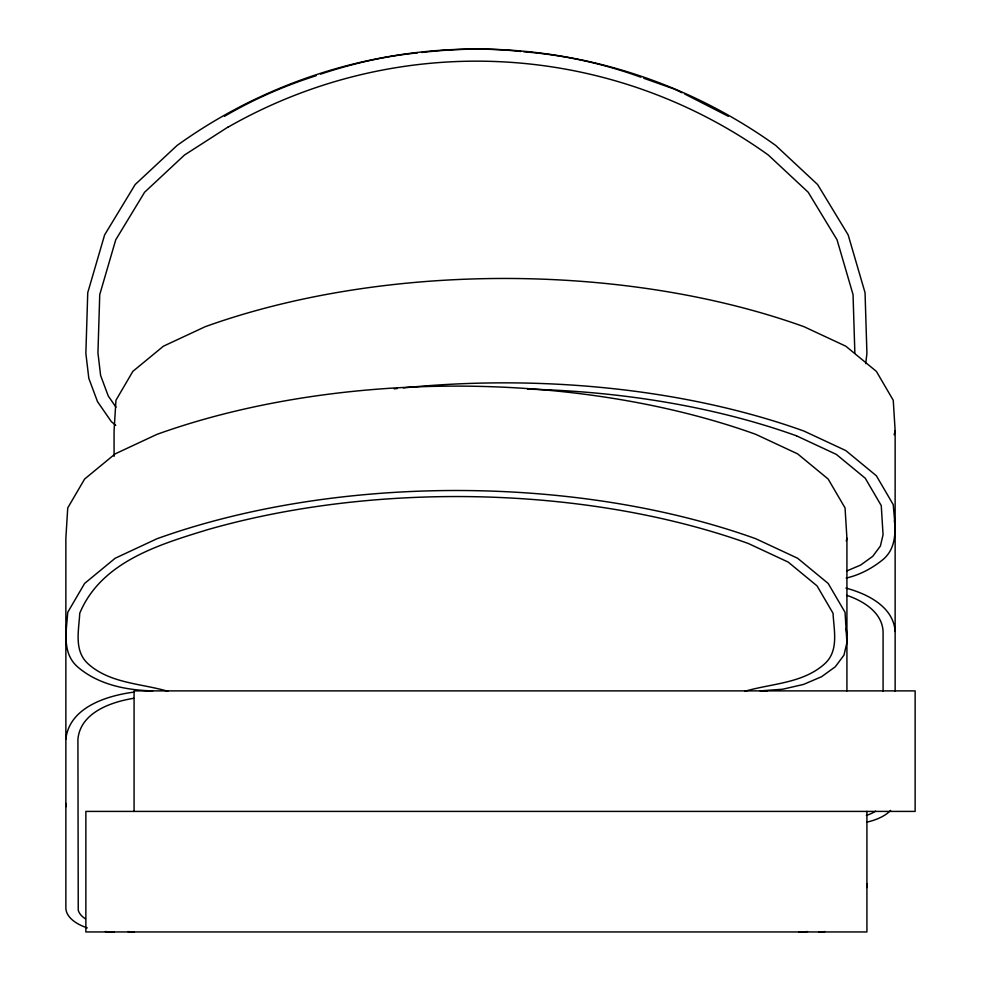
<?xml version="1.0" encoding="UTF-8"?>
<svg xmlns="http://www.w3.org/2000/svg" width="981" height="981" viewBox="0 0 981 981"><rect width="100%" height="100%" fill="white"/><g stroke="black" fill="none" stroke-linecap="round" stroke-linejoin="round"><path stroke-width="1.47" d="M65.862 634.707L66.156 632.193M65.862 739.098C69.43 707.129 107.125 695.554 134.36 692.059M865.708 363.657L866.922 353.381L865.046 292.669L848.16 234.9L817.602 184.526L775.738 145.482A512.842 512.842 0 0 0 177.046 145.482L135.182 184.526L104.624 234.9L87.75 292.669L85.862 353.381L88.817 378.335L97.487 401.597L111.282 421.56L115.77 425.398M846.272 541.046L846.922 538.275L845.046 507.925L828.16 479.035L797.602 453.86L755.738 434.325A512.842 256.421 0 0 0 157.046 434.325L115.182 453.86L84.624 479.035L67.738 507.925L65.862 538.275L65.862 907.842A48.216 24.108 0 0 0 87.284 927.891M894.157 434.791L895.138 430.622L893.25 400.273L876.376 371.382L845.818 346.207L803.954 326.673A512.842 256.421 0 0 0 205.262 326.673L163.398 346.207L132.84 371.382L115.954 400.273L114.078 430.622L114.078 456.349M224.49 116.298C253.405 99.375 284.269 85.825 316.213 75.696M227.837 127.162L184.477 155.035L144.624 192.215L115.746 239.793L99.743 294.582L97.941 352.853L100.614 375.478L108.253 395.981L116.003 407.189M846.603 571.04L860.705 565.031L872.747 556.313L880.386 546.061L883.059 534.755L881.257 505.607L865.254 478.225L836.376 454.424L796.523 435.834M320.542 74.164C351.897 63.704 384.442 56.162 417.379 52.888M846.162 578.054C859.957 574.976 872.649 568.073 883.513 559.121C899.356 545.105 894.513 523.18 893.25 504.663L876.376 475.773L845.818 450.586L803.954 431.064A512.842 256.421 0 0 0 403.289 387.9M745.008 691.249C771.728 683.438 802.716 683.45 824.53 663.965C839.196 650.869 833.875 630.391 833.041 613.26L817.038 585.878L788.172 562.076L748.307 543.486A500.555 250.278 0 0 0 207.886 529.593C159.057 544.565 101.166 561.696 79.743 613.26C78.909 630.391 73.587 650.869 88.253 663.965C110.068 683.45 141.056 683.438 167.776 691.249M133.624 698.313C110.963 701.979 80.356 712.635 77.916 739.269L78.247 910.196A36.138 18.063 0 0 0 85.408 918.841M421.781 52.471C454.608 48.645 487.851 47.836 520.739 51.478M145.568 691.139L152.644 690.882C126.071 690.195 98.112 684.64 77.487 666.773C61.644 652.757 66.487 630.832 67.738 612.316L84.624 583.425L115.182 558.238L157.046 538.716A512.842 256.421 0 0 1 755.738 538.716L797.602 558.238L828.16 583.425L845.046 612.316L846.922 642.665L843.967 655.149L835.297 666.773L821.514 676.755L803.537 684.419L782.605 689.238L760.14 690.882L767.216 691.139M523.67 51.76C563.646 54.936 603.241 63.52 640.9 77.229M845.929 588.097C867.155 593.713 893.47 606.626 895.138 631.445M643.781 78.259L674.094 89.001L682.065 92.754M846.578 595.271C863.059 600.777 882.226 612.279 883.084 631.617L883.084 691.311M684.713 94.004L728.294 116.298M894.402 520.764L895.138 527.055M846.186 628.416L846.922 634.707M854.856 352.853L853.041 294.582L837.038 239.793L808.172 192.215L768.307 155.035A500.555 500.555 0 0 0 227.886 127.248M895.138 430.622L895.138 691.249M866.922 811.41L866.922 931.95L85.862 931.95L85.862 811.41L915.138 811.41L915.138 690.882L134.078 690.882L134.078 811.41M846.922 538.275L846.922 690.955M866.922 883.734A48.216 48.216 0 0 1 866.775 887.523M825.009 931.533A48.216 48.216 0 0 1 818.718 931.95M134.078 931.95A48.216 48.216 0 0 1 127.775 931.533M394.239 388.856A512.842 256.421 0 0 1 397.293 388.525M890.625 810.38A48.216 24.108 0 0 1 866.824 822.152M527.545 389.15A500.555 250.278 0 0 1 796.535 435.834M875.592 811.189A36.138 18.063 0 0 1 866.346 815.432M66.267 806.603A48.216 24.108 0 0 1 65.862 803.451M114.078 931.95A48.216 24.108 0 0 1 105.286 931.545M807.498 931.545A48.216 24.108 0 0 1 798.718 931.95"/></g></svg>
